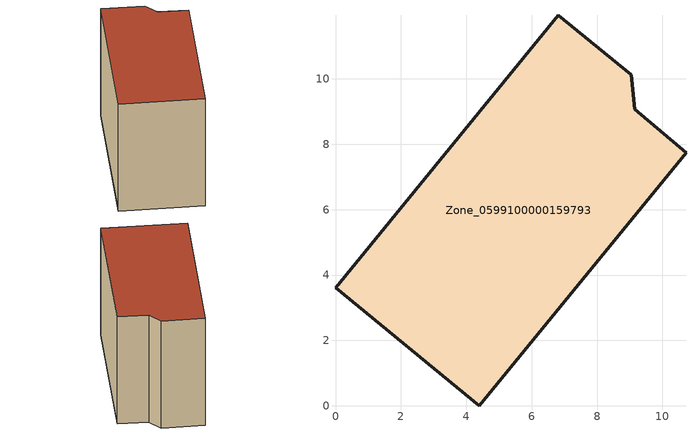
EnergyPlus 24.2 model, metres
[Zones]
Zone_0599100000159793
 floor ground (C_G): 0,3.61 6.81,11.95 9.05,10.12 9.15,9.08 10.72,7.75 4.39,0 z0
 wall outside (C_F): 6.81,11.95 0,3.61 4.39,0 10.72,7.75 9.15,9.08 9.05,10.12 6.81,11.95 z0:8.55
 roof outside (C_R): 0,3.61 4.39,0 10.72,7.75 9.15,9.08 9.05,10.12 6.81,11.95 z8.55
[BUILDING]
Pand.0599100000159793: North Axis=0; Terrain=City; Loads Convergence Tolerance Value=0.04; Temperature Convergence Tolerance Value=0.4; Solar Distribution=FullExterior; Maximum Number of Warmup Days=25; Minimum Number of Warmup Days=1
[Site:Location]
Rotterdam.The.Hague.AP_ZH_NLD Design_Conditions: Latitude=51.96; Longitude=4.45; Time Zone=1; Elevation=-4.5
[SITE:GROUNDTEMPERATURE:BUILDINGSURFACE]
18, 18, 18, 18, 18, 18, 18, 18, 18, 18, 18, 18
[MATERIAL] Thermal Absorptance=0.9; Solar Absorptance=0.7; Visible Absorptance=0.7
Name | Roughness | Thickness | Conductivity | Density | Specific Heat
G.TI.1946 | MediumSmooth | 0.15 | 1 | 540 | 1210
F.TI.1946 | Rough | 0.3 | 0.857143 | 1920 | 840
R.TI.1946 | MediumRough | 0.2 | 0.1 | 1500 | 1000
[CONSTRUCTION]
C_G: G.TI.1946
C_F: F.TI.1946
C_R: R.TI.1946
[ZONE]
Zone_0599100000159793: Type=1; Multiplier=1; Ceiling Height=Autocalculate; Volume=Autocalculate; Floor Area=autocalculate; Part of Total Floor Area=Yes
[ZONEINFILTRATION:DESIGNFLOWRATE]
Infil_Zone_0599100000159793: Zone or ZoneList or Space or SpaceList=Zone_0599100000159793; Schedule=AlwaysOn; Design Flow Rate Calculation Method=Flow/Area; Flow Rate per Floor Area=0.003; Constant Term Coefficient=1; Temperature Term Coefficient=0; Velocity Term Coefficient=0; Velocity Squared Term Coefficient=0
[HVACTEMPLATE:ZONE:IDEALLOADSAIRSYSTEM]
Zone_0599100000159793: Maximum Heating Supply Air Temperature=50; Minimum Cooling Supply Air Temperature=13; Maximum Heating Supply Air Humidity Ratio=0.0156; Minimum Cooling Supply Air Humidity Ratio=0.0077; Heating Limit=NoLimit; Cooling Limit=NoLimit; Dehumidification Control Type=ConstantSensibleHeatRatio; Cooling Sensible Heat Ratio=0.7; Dehumidification Setpoint=60; Humidification Control Type=None; Humidification Setpoint=30; Outdoor Air Method=None; Outdoor Air Flow Rate per Person=0.00944; Outdoor Air Flow Rate per Zone Floor Area=0; Outdoor Air Flow Rate per Zone=0; Demand Controlled Ventilation Type=None; Outdoor Air Economizer Type=NoEconomizer; Heat Recovery Type=None; Sensible Heat Recovery Effectiveness=0.7; Latent Heat Recovery Effectiveness=0.65
[ZONECONTROL:THERMOSTAT]
ThermostatControl_Zone_0599100000159793: Zone or ZoneList=Zone_0599100000159793; Control Type Schedule=DualSetpointControlType; Control 1=Thermostat_Zone_0599100000159793; Temperature Difference Between Cutout And Setpoint=0
[THERMOSTATSETPOINT:DUALSETPOINT]
Thermostat_Zone_0599100000159793: Heating Setpoint Temperature Schedule=HeatingSetpoint_Zone_0599100000159793; Cooling Setpoint Temperature Schedule=CoolingSetpoint_Zone_0599100000159793
[SCHEDULE:COMPACT]
HeatingSetpoint_Zone_0599100000159793: Through: 12/31, For: AllDays, Until: 24:00, 21
CoolingSetpoint_Zone_0599100000159793: Through: 12/31, For: AllDays, Until: 24:00, 24
DualSetpointControlType: Through: 12/31, For: AllDays, Until: 24:00, 4
AlwaysOn: Through: 12/31, For: AllDays, Until: 24:00, 1
